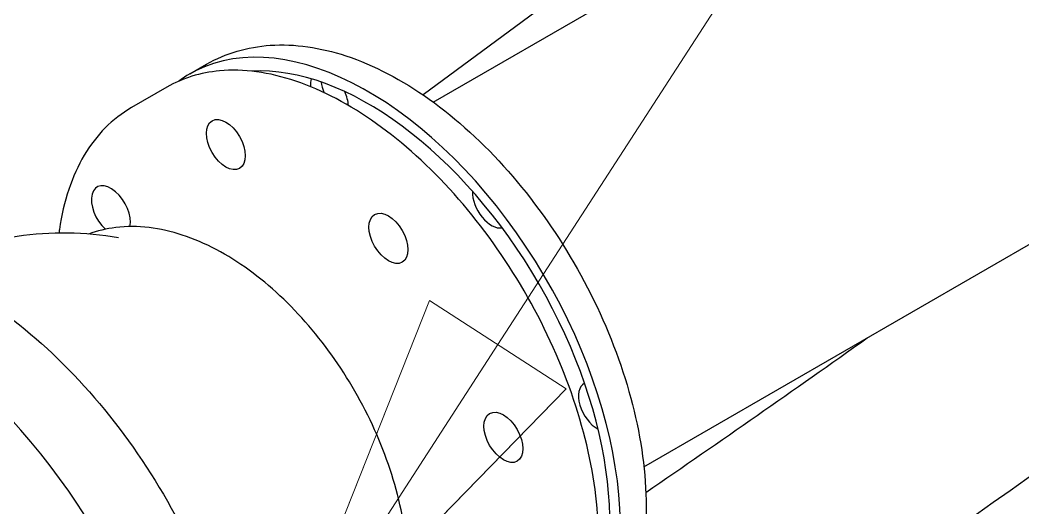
# Model space of a CAD drawing. Header units: millimetres. Extents: x 0 to 100323, y 0 to 59400.
# Drawn here: x 51035 to 51651, y 11410 to 11710 of the extents above; entities that cross this region are included whole.
import ezdxf

# ---------------------------------------------------------------- set-up
doc = ezdxf.new("R2010")
doc.units = ezdxf.units.MM
doc.header["$LTSCALE"] = 100
doc.layers.add('Symbol', color=7, linetype='Continuous', lineweight=18)
doc.layers.add('Visible', color=7, linetype='Continuous', lineweight=25)

# ---------------------------------------------------------------- blocks, each defined once
blk = doc.blocks.new('Balloon13')
at = {"layer": 'Symbol'}
for p, q in [((513.2837, 115.1023), (555.0598, 179.662)), ((512.8639, 115.374), (511.9255, 113.0035)), ((513.7035, 114.8307), (512.8639, 115.374)), ((513.2837, 115.1023), (511.9255, 113.0035)), ((511.9255, 113.0035), (513.7035, 114.8307))]:
    blk.add_line(p, q, dxfattribs=at)
at = {"layer": 'Symbol', "flags": 128}
blk.add_lwpolyline([(512.8639, 115.374), (511.9255, 113.0035), (513.7035, 114.8307), (512.8639, 115.374)], dxfattribs=at)
at = {"layer": 'Symbol'}
blk.add_solid([(512.8639, 115.374), (511.9255, 113.0035), (513.7035, 114.8307), (512.8639, 115.374)], dxfattribs=at)

msp = doc.modelspace()

# ---------------------------------------------------------------- linework, layer by layer
at = {"layer": 'Visible'}
for p, q in [((51288.74, 11659.38), (52294.95, 12240.32)), ((51418.2, 11435.15), (52424.41, 12016.08)), ((51703.43, 11975.2), (51282.5, 11663.8)), ((51139.17, 11676.69), (51149.51, 11682.65)), ((51125.03, 11668.52), (51103.27, 11655.96))]:
    msp.add_line(p, q, dxfattribs=at)
msp.add_arc((51061.68, 11378.8), 200, 80.31696, 116.11502, dxfattribs=at)
for centre, major_axis, start_param, end_param in [((41615.84, 16155.32), (12953.85, 0), 5.570039, 5.650384), ((51248.79, 11486.83), (-109.62, 189.86), 3.390102, 6.347402), ((41615.84, 15929.21), (12953.85, 0), 5.578911, 5.68081), ((41615.84, 15929.21), (-12953.85, 0), 2.437319, 2.539217), ((41615.84, 15929.21), (-12953.85, 0), 2.437319, 2.539217), ((41615.84, 15929.21), (-12953.85, 0), 2.437319, 2.539217), ((51248.79, 11486.83), (-105, 181.87), 3.423733, 6.001045), ((51224.94, 11663.29), (-8.27, 14.32), 0.489904, 0.869464), ((51231.47, 11667.06), (8.27, -14.32), 4.078487, 4.516898), ((51224.94, 11663.29), (8.27, -14.32), 0.841605, 1.416252), ((51090.65, 11592.48), (-8.46, 14.66), 3.715708, 8.352241), ((51324.57, 11597.06), (8.27, -14.32), 3.876342, 6.085724), ((50959.96, 11320.07), (123.08, -213.18), 6.068245, 9.918677), ((41615.84, 16180.44), (12810.61, 0), 5.583844, 5.600508), ((51389.68, 11471.96), (-8.27, 14.32), 6.245255, 8.667748)]:
    msp.add_ellipse(centre, major_axis=major_axis, ratio=0.57735, start_param=start_param, end_param=end_param, dxfattribs=at)
for centre in [(51161.3, 11633.27), (51261.21, 11575.58), (51331.86, 11453.21)]:
    msp.add_ellipse(centre, major_axis=(8.46, -14.66), ratio=0.57735, dxfattribs=at)
for points, knots in [([(51149.51, 11682.65), (51161.28, 11689.45), (51174.67, 11693.35), (51203.67, 11695.32), (51219.36, 11692.98), (51252.3, 11682.15), (51269.58, 11673.05), (51303.3, 11649.04), (51319.7, 11634.02), (51349.78, 11599.85), (51363.47, 11580.74), (51386.9, 11540.3), (51396.66, 11518.99), (51411.33, 11476.08), (51416.22, 11454.49), (51420.48, 11412.95), (51419.81, 11393), (51412.4, 11357.01), (51405.74, 11340.85), (51392.92, 11323.41), (51389.6, 11319.57), (51386, 11316.05)], [3.066042, 3.066042, 3.066042, 3.066042, 3.341851, 3.341851, 3.63954, 3.63954, 3.967569, 3.967569, 4.30192, 4.30192, 4.634081, 4.634081, 4.96511, 4.96511, 5.29723, 5.29723, 5.631553, 5.631553, 5.959727, 5.959727, 6.061008, 6.061008, 6.061008, 6.061008]), ([(51375.51, 11322.11), (51381.86, 11334.05), (51386.23, 11348.09), (51391.06, 11381.21), (51390.94, 11400.71), (51385.4, 11441.69), (51379.99, 11463.15), (51364.43, 11505.88), (51354.29, 11527.12), (51330.33, 11567.26), (51316.51, 11586.15), (51286.55, 11619.68), (51270.42, 11634.32), (51237.45, 11657.84), (51220.61, 11666.73), (51187.91, 11677.78), (51172.05, 11679.95), (51145.67, 11677.51), (51134.72, 11674.12), (51125.03, 11668.52)], [4.273172, 4.273172, 4.273172, 4.273172, 4.558437, 4.558437, 4.879941, 4.879941, 5.201661, 5.201661, 5.523079, 5.523079, 5.844386, 5.844386, 6.165844, 6.165844, 6.487603, 6.487603, 6.808872, 6.808872, 7.068583, 7.068583, 7.068583, 7.068583]), ([(51103.27, 11655.96), (51091.58, 11649.21), (51081.75, 11639.26), (51066.71, 11613.92), (51061.56, 11598.47), (51058.92, 11580.33), (51058.81, 11579.56), (51058.71, 11578.78)], [0.7853982, 0.7853982, 0.7853982, 0.7853982, 1.0988349, 1.0988349, 1.4168447, 1.4168447, 1.4309912, 1.4309912, 1.4309912, 1.4309912]), ([(51273.11, 11372.76), (51273.08, 11375.58), (51272.97, 11378.42), (51271.76, 11397.27), (51268.48, 11413.88), (51258.06, 11446.84), (51250.94, 11463.18), (51233.64, 11494.13), (51223.49, 11508.73), (51200.96, 11534.97), (51188.59, 11546.59), (51162.43, 11565.64), (51148.64, 11573.05), (51121.02, 11582.06), (51107.13, 11583.88), (51087.93, 11581.54), (51082.29, 11580.2), (51076.88, 11578.22)], [4.727174, 4.727174, 4.727174, 4.727174, 4.788718, 4.788718, 5.132543, 5.132543, 5.473672, 5.473672, 5.812642, 5.812642, 6.153248, 6.153248, 6.497128, 6.497128, 6.827754, 6.827754, 6.968659, 6.968659, 6.968659, 6.968659]), ([(50877.68, 11556.8), (50890.81, 11564.38), (50906.01, 11568.35), (50939.1, 11568.71), (50957.02, 11565.03), (50993.82, 11550.33), (51012.7, 11539.26), (51049.42, 11510.85), (51067.25, 11493.53), (51100.04, 11454.4), (51115, 11432.61), (51140.57, 11386.77), (51151.17, 11362.72), (51163.77, 11324.44), (51167.51, 11310.16), (51170.22, 11296.16)], [5.497787, 5.497787, 5.497787, 5.497787, 5.811925, 5.811925, 6.130168, 6.130168, 6.451512, 6.451512, 6.773043, 6.773043, 7.094304, 7.094304, 7.415467, 7.415467, 7.607233, 7.607233, 7.607233, 7.607233]), ([(50775.28, 11466.6), (50786.98, 11473.35), (50800.5, 11476.9), (50829.93, 11477.35), (50845.89, 11474.13), (50878.68, 11461.18), (50895.53, 11451.36), (50928.3, 11426.13), (50944.21, 11410.73), (50973.47, 11375.92), (50986.81, 11356.54), (51009.63, 11315.73), (51019.09, 11294.32), (51033.17, 11251.6), (51037.8, 11230.3), (51041.7, 11189.93), (51040.98, 11170.86), (51034.17, 11136.91), (51028.09, 11122.02), (51012.7, 11100.31), (51004.25, 11092.5), (50994.51, 11086.88)], [5.497787, 5.497787, 5.497787, 5.497787, 5.809111, 5.809111, 6.126388, 6.126388, 6.44837, 6.44837, 6.770669, 6.770669, 7.092566, 7.092566, 7.414313, 7.414313, 7.73626, 7.73626, 8.058607, 8.058607, 8.380286, 8.380286, 8.63938, 8.63938, 8.63938, 8.63938])]:
    msp.add_open_spline(points, degree=3, knots=knots, dxfattribs=at)

# ---------------------------------------------------------------- block references
at = {"layer": 'Symbol', "xscale": 100, "yscale": 100, "zscale": 100}
msp.add_blockref('Balloon13', (0, 0), dxfattribs=at)

doc.saveas('drawing.dxf')
